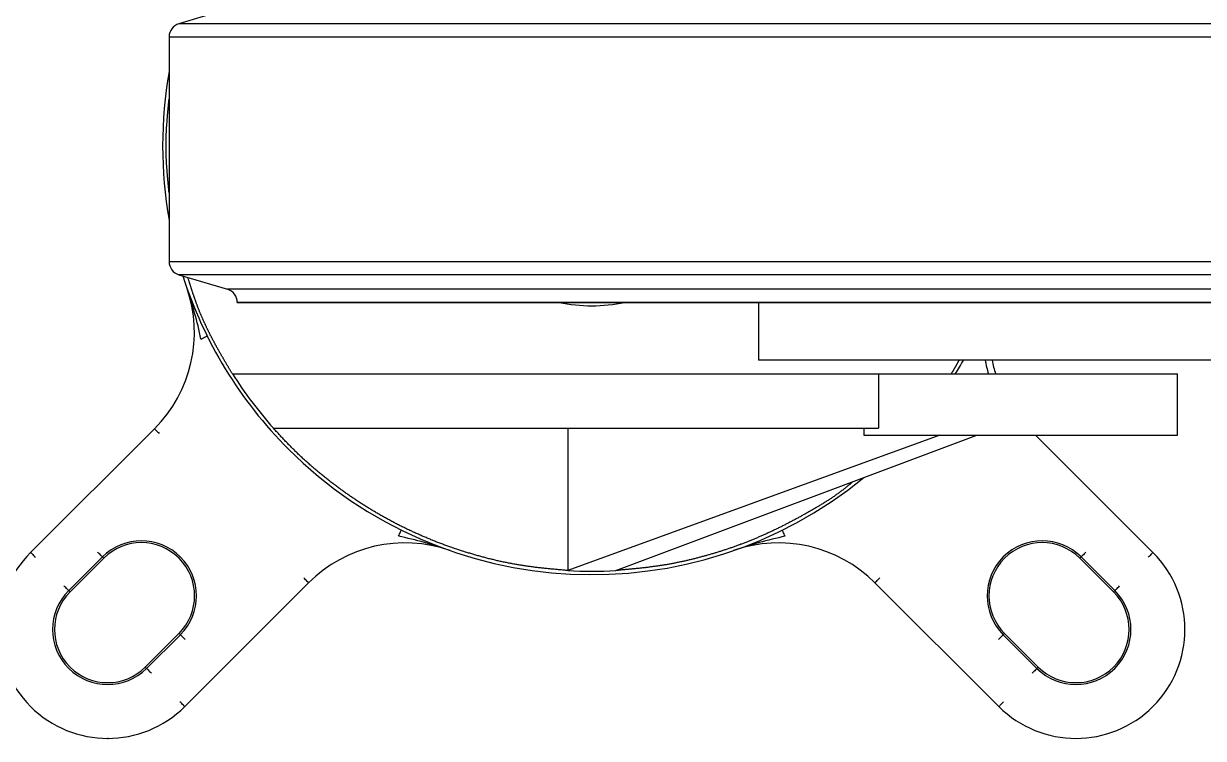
# Model space of a CAD drawing. Extents: x 10 to 761, y 10 to 873.
# Drawn here: x 147.6 to 320.8, y 63.1 to 168.1 of the extents above; entities that cross this region are included whole.
import ezdxf

# ---------------------------------------------------------------- set-up
doc = ezdxf.new("R2010")
doc.units = 0
doc.header["$PDSIZE"] = -1
doc.layers.get('0').update_dxf_attribs({"linetype": 'CONTINUOUS'})

msp = doc.modelspace()

# ---------------------------------------------------------------- linework, layer by layer
at = {"color": 7, "linetype": 'CONTINUOUS'}
for p, q in [((177.54, 170.21), (170.39, 168.07)), ((417.54, 168.07), (170.39, 168.07)), ((168.97, 166.15), (168.97, 133.13)), ((168.97, 166.15), (418.97, 166.15)), ((168.97, 133.13), (418.97, 133.13)), ((170.39, 131.21), (177.54, 129.07)), ((417.54, 131.21), (170.39, 131.21)), ((293.97, 129.07), (177.54, 129.07)), ((410.39, 129.07), (293.97, 129.07)), ((293.97, 127.15), (178.97, 127.15)), ((178.97, 127.15), (408.97, 127.15)), ((255.47, 127.15), (255.47, 118.65)), ((408.97, 127.15), (293.97, 127.15)), ((332.47, 118.65), (255.47, 118.65)), ((178.25, 116.65), (273.12, 116.65)), ((273.12, 116.65), (273.12, 108.65)), ((273.12, 116.65), (316.97, 116.65)), ((316.97, 107.65), (316.97, 116.65)), ((148.64, 90.4), (166.82, 108.58)), ((184.28, 108.65), (273.12, 108.65)), ((227.52, 108.65), (227.52, 87.75)), ((282.1, 107.65), (227.52, 87.75)), ((234.52, 87.75), (287.53, 107.65)), ((270.97, 108.65), (270.97, 107.65)), ((270.97, 107.65), (316.97, 107.65)), ((296.14, 107.65), (313.39, 90.4)), ((159.19, 89.75), (154.24, 84.8)), ((154.43, 84.61), (159.38, 89.56)), ((159.19, 89.75), (159.38, 89.56)), ((302.85, 89.75), (302.65, 89.56)), ((302.65, 89.56), (307.6, 84.61)), ((307.8, 84.8), (302.85, 89.75)), ((189.45, 85.96), (171.27, 67.77)), ((290.77, 67.77), (272.58, 85.96)), ((154.24, 84.8), (154.43, 84.61)), ((307.8, 84.8), (307.6, 84.61)), ((170.42, 78.52), (165.47, 73.57)), ((165.67, 73.37), (170.62, 78.32)), ((170.62, 78.32), (170.42, 78.52)), ((290.71, 77.61), (291.41, 78.32)), ((291.41, 78.32), (291.61, 78.52)), ((291.41, 78.32), (296.36, 73.37)), ((296.56, 73.57), (291.61, 78.52)), ((165.67, 73.37), (165.47, 73.57)), ((296.36, 73.37), (296.56, 73.57))]:
    msp.add_line(p, q, dxfattribs=at)
at = {"color": 7, "linetype": 'CONTINUOUS', "flags": 128}
for points in [[(173.66, 121.76), (173.83, 121.85), (174, 121.93), (174.15, 122.01), (174.29, 122.08), (174.4, 122.13), (174.48, 122.17), (174.54, 122.2), (174.55, 122.21)], [(166.82, 108.58), (166.83, 108.57), (166.87, 108.53), (166.94, 108.46), (167.03, 108.38), (167.13, 108.27), (167.26, 108.15), (167.39, 108.01), (167.53, 107.88)], [(202.63, 92.79), (202.72, 92.97), (202.8, 93.13), (202.88, 93.29), (202.94, 93.42), (203, 93.54), (203.04, 93.62), (203.06, 93.67), (203.07, 93.69)], [(259.4, 92.79), (259.32, 92.97), (259.23, 93.13), (259.16, 93.29), (259.09, 93.42), (259.04, 93.54), (258.99, 93.62), (258.97, 93.67), (258.96, 93.69)], [(148.64, 90.4), (148.65, 90.39), (148.69, 90.35), (148.76, 90.28), (148.85, 90.19), (148.95, 90.09), (149.07, 89.96), (149.21, 89.83), (149.35, 89.69)], [(158.48, 90.46), (158.61, 90.33), (158.74, 90.2), (158.86, 90.08), (158.96, 89.97), (159.05, 89.89), (159.12, 89.82), (159.16, 89.77), (159.19, 89.75)], [(303.55, 90.46), (303.42, 90.33), (303.29, 90.2), (303.17, 90.08), (303.07, 89.97), (302.98, 89.89), (302.91, 89.82), (302.87, 89.77), (302.85, 89.75)], [(313.39, 90.4), (313.38, 90.39), (313.34, 90.35), (313.28, 90.28), (313.19, 90.19), (313.08, 90.09), (312.96, 89.96), (312.83, 89.83), (312.69, 89.69)], [(189.45, 85.96), (189.43, 85.97), (189.39, 86.01), (189.33, 86.07), (189.24, 86.16), (189.13, 86.27), (189.01, 86.39), (188.88, 86.52), (188.74, 86.66)], [(272.58, 85.96), (272.6, 85.97), (272.64, 86.01), (272.7, 86.07), (272.79, 86.16), (272.9, 86.27), (273.02, 86.39), (273.15, 86.52), (273.29, 86.66)], [(154.24, 84.8), (154.21, 84.82), (154.17, 84.87), (154.1, 84.94), (154.01, 85.02), (153.91, 85.13), (153.79, 85.25), (153.66, 85.38), (153.53, 85.51)], [(307.8, 84.8), (307.82, 84.82), (307.86, 84.87), (307.93, 84.94), (308.02, 85.02), (308.12, 85.13), (308.24, 85.25), (308.37, 85.38), (308.5, 85.51)], [(171.32, 77.61), (171.19, 77.75), (171.06, 77.87), (170.95, 77.99), (170.84, 78.1), (170.75, 78.19), (170.68, 78.25), (170.64, 78.3), (170.62, 78.32)], [(165.67, 73.37), (165.69, 73.35), (165.73, 73.3), (165.8, 73.24), (165.89, 73.15), (166, 73.04), (166.11, 72.92), (166.24, 72.8), (166.37, 72.66)], [(296.36, 73.37), (296.34, 73.35), (296.3, 73.3), (296.23, 73.24), (296.14, 73.15), (296.04, 73.04), (295.92, 72.92), (295.79, 72.8), (295.66, 72.66)], [(171.27, 67.77), (171.25, 67.79), (171.21, 67.83), (171.15, 67.89), (171.06, 67.98), (170.95, 68.09), (170.83, 68.21), (170.7, 68.34), (170.56, 68.48)], [(290.77, 67.77), (290.78, 67.79), (290.82, 67.83), (290.89, 67.89), (290.97, 67.98), (291.08, 68.09), (291.2, 68.21), (291.34, 68.34), (291.47, 68.48)]]:
    msp.add_lwpolyline(points, dxfattribs=at)
at = {"color": 7, "linetype": 'CONTINUOUS'}
for points in [[(168.97, 143.26, 0), (168.96, 143.35, 0), (168.95, 143.44, 0), (168.94, 143.52, 0), (168.93, 143.61, 0), (168.93, 143.69, 0), (168.92, 143.78, 0), (168.91, 143.87, 0), (168.9, 143.96, 0), (168.89, 144.04, 0), (168.88, 144.13, 0), (168.88, 144.22, 0), (168.87, 144.3, 0), (168.86, 144.39, 0), (168.85, 144.47, 0), (168.84, 144.56, 0), (168.83, 144.65, 0), (168.82, 144.74, 0), (168.82, 144.82, 0), (168.81, 144.91, 0), (168.8, 145, 0), (168.79, 145.08, 0), (168.78, 145.17, 0), (168.78, 145.25, 0), (168.77, 145.34, 0), (168.76, 145.43, 0), (168.75, 145.51, 0), (168.75, 145.6, 0), (168.74, 145.69, 0), (168.73, 145.78, 0), (168.72, 145.86, 0), (168.72, 145.95, 0), (168.71, 146.03, 0), (168.7, 146.12, 0), (168.7, 146.21, 0), (168.69, 146.29, 0), (168.68, 146.38, 0), (168.68, 146.47, 0), (168.67, 146.55, 0), (168.66, 146.64, 0), (168.66, 146.73, 0), (168.65, 146.81, 0), (168.64, 146.9, 0), (168.64, 146.99, 0), (168.63, 147.07, 0), (168.62, 147.16, 0), (168.62, 147.25, 0), (168.61, 147.33, 0), (168.61, 147.42, 0), (168.6, 147.51, 0), (168.6, 147.59, 0), (168.59, 147.68, 0), (168.59, 147.77, 0), (168.58, 147.85, 0), (168.58, 147.94, 0), (168.57, 148.03, 0), (168.57, 148.11, 0), (168.57, 148.2, 0), (168.56, 148.29, 0), (168.56, 148.37, 0), (168.55, 148.46, 0), (168.55, 148.55, 0), (168.55, 148.63, 0), (168.54, 148.72, 0), (168.54, 148.81, 0), (168.54, 148.89, 0), (168.53, 148.98, 0), (168.53, 149.07, 0), (168.53, 149.15, 0), (168.53, 149.24, 0), (168.53, 149.33, 0), (168.52, 149.41, 0), (168.52, 149.5, 0), (168.52, 149.59, 0), (168.52, 149.67, 0), (168.52, 149.76, 0), (168.52, 149.85, 0), (168.52, 149.93, 0), (168.52, 150.02, 0), (168.52, 150.11, 0), (168.52, 150.19, 0), (168.52, 150.28, 0), (168.52, 150.37, 0), (168.52, 150.45, 0), (168.52, 150.54, 0), (168.52, 150.63, 0), (168.52, 150.71, 0), (168.52, 150.8, 0), (168.52, 150.89, 0), (168.53, 150.97, 0), (168.53, 151.06, 0), (168.53, 151.15, 0), (168.53, 151.23, 0), (168.53, 151.32, 0), (168.54, 151.41, 0), (168.54, 151.49, 0), (168.54, 151.58, 0), (168.55, 151.67, 0), (168.55, 151.75, 0), (168.55, 151.84, 0), (168.56, 151.93, 0), (168.56, 152.01, 0), (168.57, 152.1, 0), (168.57, 152.19, 0), (168.57, 152.27, 0), (168.58, 152.36, 0), (168.58, 152.45, 0), (168.59, 152.53, 0), (168.59, 152.62, 0), (168.6, 152.71, 0), (168.6, 152.79, 0), (168.61, 152.88, 0), (168.61, 152.97, 0), (168.62, 153.05, 0), (168.62, 153.14, 0), (168.63, 153.23, 0), (168.64, 153.31, 0), (168.64, 153.4, 0), (168.65, 153.49, 0), (168.66, 153.57, 0), (168.66, 153.66, 0), (168.67, 153.75, 0), (168.68, 153.83, 0), (168.68, 153.92, 0), (168.69, 154.01, 0), (168.7, 154.09, 0), (168.7, 154.18, 0), (168.71, 154.27, 0), (168.72, 154.35, 0), (168.72, 154.44, 0), (168.73, 154.53, 0), (168.74, 154.61, 0), (168.75, 154.7, 0), (168.75, 154.79, 0), (168.76, 154.87, 0), (168.77, 154.96, 0), (168.78, 155.05, 0), (168.78, 155.13, 0), (168.79, 155.22, 0), (168.8, 155.31, 0), (168.81, 155.39, 0), (168.82, 155.48, 0), (168.82, 155.57, 0), (168.83, 155.65, 0), (168.84, 155.74, 0), (168.85, 155.83, 0), (168.86, 155.91, 0), (168.87, 156, 0), (168.88, 156.09, 0), (168.88, 156.17, 0), (168.89, 156.26, 0), (168.9, 156.35, 0), (168.91, 156.43, 0), (168.92, 156.52, 0), (168.93, 156.61, 0), (168.93, 156.69, 0), (168.94, 156.78, 0), (168.95, 156.87, 0), (168.96, 156.95, 0), (168.97, 157.04, 0)], [(178.25, 116.65, 0), (178.21, 116.72, 0), (178.17, 116.79, 0), (178.13, 116.86, 0), (178.09, 116.93, 0), (178.04, 117, 0), (178, 117.07, 0), (177.96, 117.14, 0), (177.92, 117.21, 0), (177.88, 117.28, 0), (177.83, 117.35, 0), (177.79, 117.42, 0), (177.75, 117.5, 0), (177.71, 117.57, 0), (177.67, 117.64, 0), (177.62, 117.71, 0), (177.58, 117.78, 0), (177.54, 117.85, 0), (177.5, 117.92, 0), (177.46, 117.99, 0), (177.41, 118.06, 0), (177.37, 118.13, 0), (177.33, 118.2, 0), (177.29, 118.27, 0), (177.25, 118.34, 0), (177.21, 118.41, 0), (177.17, 118.48, 0), (177.12, 118.55, 0), (177.08, 118.62, 0), (177.04, 118.69, 0), (177, 118.77, 0), (176.96, 118.84, 0), (176.92, 118.91, 0), (176.88, 118.98, 0), (176.84, 119.05, 0), (176.79, 119.12, 0), (176.75, 119.19, 0), (176.71, 119.26, 0), (176.67, 119.33, 0), (176.63, 119.4, 0), (176.59, 119.47, 0), (176.55, 119.55, 0), (176.51, 119.62, 0), (176.47, 119.69, 0), (176.43, 119.76, 0), (176.39, 119.83, 0), (176.35, 119.9, 0), (176.31, 119.97, 0), (176.27, 120.04, 0), (176.23, 120.11, 0), (176.19, 120.19, 0), (176.15, 120.26, 0), (176.11, 120.33, 0), (176.07, 120.4, 0), (176.03, 120.47, 0), (175.99, 120.54, 0), (175.95, 120.62, 0), (175.91, 120.69, 0), (175.87, 120.76, 0), (175.83, 120.83, 0), (175.79, 120.9, 0), (175.75, 120.97, 0), (175.71, 121.05, 0), (175.67, 121.12, 0), (175.63, 121.19, 0), (175.59, 121.26, 0), (175.56, 121.34, 0), (175.52, 121.41, 0), (175.48, 121.48, 0), (175.44, 121.55, 0), (175.4, 121.62, 0), (175.36, 121.7, 0), (175.32, 121.77, 0), (175.29, 121.84, 0), (175.25, 121.92, 0), (175.21, 121.99, 0), (175.17, 122.06, 0), (175.14, 122.13, 0), (175.1, 122.21, 0), (175.06, 122.28, 0), (175.02, 122.35, 0), (174.99, 122.43, 0), (174.95, 122.5, 0), (174.91, 122.57, 0), (174.88, 122.65, 0), (174.84, 122.72, 0), (174.8, 122.79, 0), (174.77, 122.87, 0), (174.73, 122.94, 0), (174.69, 123.01, 0), (174.66, 123.09, 0), (174.62, 123.16, 0), (174.59, 123.23, 0), (174.55, 123.31, 0), (174.51, 123.38, 0), (174.48, 123.46, 0), (174.44, 123.53, 0), (174.41, 123.61, 0), (174.38, 123.68, 0), (174.34, 123.75, 0), (174.31, 123.83, 0), (174.27, 123.9, 0), (174.24, 123.98, 0), (174.2, 124.05, 0), (174.17, 124.12, 0), (174.13, 124.2, 0), (174.1, 124.27, 0), (174.07, 124.35, 0), (174.03, 124.42, 0), (174, 124.5, 0), (173.97, 124.57, 0), (173.93, 124.65, 0), (173.9, 124.72, 0), (173.87, 124.8, 0), (173.83, 124.87, 0), (173.8, 124.95, 0), (173.77, 125.02, 0), (173.74, 125.1, 0), (173.71, 125.17, 0), (173.67, 125.25, 0), (173.64, 125.33, 0), (173.61, 125.4, 0), (173.58, 125.48, 0), (173.55, 125.55, 0), (173.51, 125.63, 0), (173.48, 125.7, 0), (173.45, 125.78, 0), (173.42, 125.86, 0), (173.39, 125.93, 0), (173.36, 126.01, 0), (173.33, 126.08, 0), (173.3, 126.16, 0), (173.27, 126.24, 0), (173.24, 126.31, 0), (173.21, 126.39, 0), (173.18, 126.47, 0), (173.16, 126.54, 0), (173.13, 126.62, 0), (173.1, 126.7, 0), (173.07, 126.77, 0), (173.04, 126.85, 0), (173.01, 126.93, 0), (172.98, 127, 0), (172.96, 127.08, 0), (172.93, 127.16, 0), (172.9, 127.23, 0), (172.87, 127.31, 0), (172.84, 127.39, 0), (172.82, 127.47, 0), (172.79, 127.54, 0), (172.76, 127.62, 0), (172.74, 127.7, 0), (172.71, 127.77, 0), (172.68, 127.85, 0), (172.66, 127.93, 0), (172.63, 128.01, 0), (172.6, 128.08, 0), (172.58, 128.16, 0), (172.55, 128.24, 0), (172.52, 128.32, 0), (172.5, 128.4, 0), (172.47, 128.47, 0), (172.44, 128.55, 0), (172.42, 128.63, 0), (172.39, 128.71, 0), (172.37, 128.78, 0), (172.34, 128.86, 0), (172.32, 128.94, 0), (172.29, 129.02, 0), (172.27, 129.09, 0), (172.24, 129.17, 0), (172.22, 129.25, 0), (172.19, 129.33, 0), (172.16, 129.41, 0), (172.14, 129.49, 0), (172.12, 129.56, 0), (172.09, 129.64, 0), (172.06, 129.72, 0), (172.04, 129.8, 0), (172.02, 129.88, 0), (171.99, 129.95, 0), (171.97, 130.03, 0), (171.94, 130.11, 0), (171.92, 130.19, 0), (171.89, 130.27, 0), (171.87, 130.34, 0), (171.84, 130.42, 0), (171.82, 130.5, 0), (171.79, 130.58, 0), (171.77, 130.66, 0), (171.74, 130.74, 0), (171.72, 130.81, 0)], [(284.93, 118.65, 0), (284.91, 118.62, 0), (284.89, 118.59, 0), (284.88, 118.56, 0), (284.86, 118.52, 0), (284.84, 118.49, 0), (284.82, 118.46, 0), (284.8, 118.43, 0), (284.79, 118.4, 0), (284.77, 118.36, 0), (284.75, 118.33, 0), (284.73, 118.3, 0), (284.71, 118.27, 0), (284.69, 118.24, 0), (284.68, 118.21, 0), (284.66, 118.17, 0), (284.64, 118.14, 0), (284.62, 118.11, 0), (284.6, 118.08, 0), (284.58, 118.05, 0), (284.57, 118.02, 0), (284.55, 117.98, 0), (284.53, 117.95, 0), (284.51, 117.92, 0), (284.49, 117.89, 0), (284.48, 117.86, 0), (284.46, 117.83, 0), (284.44, 117.79, 0), (284.42, 117.76, 0), (284.4, 117.73, 0), (284.38, 117.7, 0), (284.37, 117.67, 0), (284.35, 117.64, 0), (284.33, 117.6, 0), (284.31, 117.57, 0), (284.29, 117.54, 0), (284.27, 117.51, 0), (284.25, 117.48, 0), (284.24, 117.44, 0), (284.22, 117.41, 0), (284.2, 117.38, 0), (284.18, 117.35, 0), (284.16, 117.32, 0), (284.15, 117.29, 0), (284.13, 117.25, 0), (284.11, 117.22, 0), (284.09, 117.19, 0), (284.07, 117.16, 0), (284.05, 117.13, 0), (284.04, 117.09, 0), (284.02, 117.06, 0), (284, 117.03, 0), (283.98, 117, 0), (283.96, 116.97, 0), (283.94, 116.94, 0), (283.93, 116.91, 0), (283.91, 116.87, 0), (283.89, 116.84, 0), (283.87, 116.81, 0), (283.85, 116.78, 0), (283.83, 116.75, 0), (283.82, 116.71, 0), (283.8, 116.68, 0), (283.78, 116.65, 0)], [(227.52, 87.75, 0), (227.36, 87.76, 0), (227.21, 87.78, 0), (227.05, 87.79, 0), (226.9, 87.8, 0), (226.75, 87.82, 0), (226.59, 87.83, 0), (226.44, 87.84, 0), (226.28, 87.86, 0), (226.13, 87.87, 0), (225.98, 87.89, 0), (225.82, 87.9, 0), (225.67, 87.92, 0), (225.51, 87.93, 0), (225.36, 87.94, 0), (225.21, 87.96, 0), (225.05, 87.97, 0), (224.9, 87.99, 0), (224.75, 88, 0), (224.59, 88.02, 0), (224.44, 88.04, 0), (224.28, 88.05, 0), (224.13, 88.07, 0), (223.98, 88.08, 0), (223.82, 88.1, 0), (223.67, 88.12, 0), (223.52, 88.13, 0), (223.36, 88.15, 0), (223.21, 88.17, 0), (223.06, 88.19, 0), (222.9, 88.21, 0), (222.75, 88.22, 0), (222.6, 88.24, 0), (222.44, 88.26, 0), (222.29, 88.28, 0), (222.14, 88.3, 0), (221.99, 88.32, 0), (221.83, 88.34, 0), (221.68, 88.36, 0), (221.53, 88.39, 0), (221.37, 88.41, 0), (221.22, 88.43, 0), (221.07, 88.45, 0), (220.92, 88.48, 0), (220.76, 88.5, 0), (220.61, 88.52, 0), (220.46, 88.55, 0), (220.31, 88.57, 0), (220.15, 88.6, 0), (220, 88.62, 0), (219.85, 88.65, 0), (219.7, 88.68, 0), (219.55, 88.71, 0), (219.39, 88.73, 0), (219.24, 88.76, 0), (219.09, 88.79, 0), (218.94, 88.82, 0), (218.79, 88.85, 0), (218.63, 88.88, 0), (218.48, 88.91, 0), (218.33, 88.94, 0), (218.18, 88.97, 0), (218.03, 89, 0), (217.88, 89.04, 0), (217.73, 89.07, 0), (217.58, 89.1, 0), (217.43, 89.14, 0), (217.28, 89.17, 0), (217.12, 89.2, 0), (216.97, 89.24, 0), (216.82, 89.27, 0), (216.67, 89.31, 0), (216.52, 89.35, 0), (216.37, 89.38, 0), (216.22, 89.42, 0), (216.07, 89.46, 0), (215.92, 89.49, 0), (215.77, 89.53, 0), (215.62, 89.57, 0), (215.47, 89.61, 0), (215.32, 89.65, 0), (215.18, 89.69, 0), (215.03, 89.73, 0), (214.88, 89.77, 0), (214.73, 89.81, 0), (214.58, 89.85, 0), (214.43, 89.89, 0), (214.28, 89.93, 0), (214.13, 89.97, 0), (213.98, 90.02, 0), (213.83, 90.06, 0), (213.69, 90.1, 0), (213.54, 90.15, 0), (213.39, 90.19, 0), (213.24, 90.23, 0), (213.09, 90.28, 0), (212.94, 90.32, 0), (212.8, 90.37, 0), (212.65, 90.41, 0), (212.5, 90.46, 0), (212.35, 90.5, 0), (212.21, 90.55, 0), (212.06, 90.6, 0), (211.91, 90.64, 0), (211.76, 90.69, 0), (211.62, 90.74, 0), (211.47, 90.79, 0), (211.32, 90.84, 0), (211.18, 90.89, 0), (211.03, 90.93, 0), (210.88, 90.98, 0), (210.74, 91.03, 0), (210.59, 91.08, 0), (210.45, 91.14, 0), (210.3, 91.19, 0), (210.16, 91.24, 0), (210.01, 91.29, 0), (209.87, 91.34, 0), (209.72, 91.39, 0), (209.57, 91.45, 0), (209.43, 91.5, 0), (209.28, 91.55, 0), (209.14, 91.61, 0), (209, 91.66, 0), (208.85, 91.72, 0), (208.71, 91.77, 0), (208.56, 91.83, 0), (208.42, 91.88, 0), (208.27, 91.94, 0), (208.13, 91.99, 0), (207.99, 92.05, 0), (207.84, 92.11, 0), (207.7, 92.16, 0), (207.56, 92.22, 0), (207.41, 92.28, 0), (207.27, 92.34, 0), (207.13, 92.4, 0), (206.98, 92.46, 0), (206.84, 92.52, 0), (206.7, 92.58, 0), (206.56, 92.64, 0), (206.41, 92.7, 0), (206.27, 92.76, 0), (206.13, 92.82, 0), (205.99, 92.88, 0), (205.85, 92.94, 0), (205.71, 93, 0), (205.56, 93.07, 0), (205.42, 93.13, 0), (205.28, 93.19, 0), (205.14, 93.26, 0), (205, 93.32, 0), (204.86, 93.39, 0), (204.72, 93.45, 0), (204.58, 93.52, 0), (204.44, 93.58, 0), (204.3, 93.65, 0), (204.16, 93.71, 0), (204.02, 93.78, 0), (203.88, 93.85, 0), (203.74, 93.91, 0), (203.6, 93.98, 0), (203.47, 94.05, 0), (203.33, 94.12, 0), (203.19, 94.19, 0), (203.05, 94.26, 0), (202.91, 94.32, 0), (202.77, 94.39, 0), (202.64, 94.46, 0), (202.5, 94.53, 0), (202.36, 94.61, 0), (202.22, 94.68, 0), (202.09, 94.75, 0), (201.95, 94.82, 0), (201.81, 94.89, 0), (201.68, 94.96, 0), (201.54, 95.04, 0), (201.4, 95.11, 0), (201.27, 95.18, 0), (201.13, 95.26, 0), (201, 95.33, 0), (200.86, 95.41, 0), (200.73, 95.48, 0), (200.59, 95.56, 0), (200.46, 95.63, 0), (200.32, 95.71, 0), (200.19, 95.78, 0), (200.05, 95.86, 0), (199.92, 95.94, 0), (199.78, 96.01, 0), (199.65, 96.09, 0), (199.52, 96.17, 0), (199.38, 96.25, 0), (199.25, 96.33, 0), (199.12, 96.4, 0), (198.99, 96.48, 0), (198.85, 96.56, 0), (198.72, 96.64, 0), (198.59, 96.72, 0), (198.46, 96.8, 0), (198.32, 96.88, 0), (198.19, 96.96, 0), (198.06, 97.05, 0), (197.93, 97.13, 0), (197.8, 97.21, 0), (197.67, 97.29, 0), (197.54, 97.37, 0), (197.41, 97.46, 0), (197.28, 97.54, 0), (197.15, 97.62, 0), (197.02, 97.71, 0), (196.89, 97.79, 0), (196.76, 97.88, 0), (196.63, 97.96, 0), (196.5, 98.05, 0), (196.37, 98.13, 0), (196.25, 98.22, 0), (196.12, 98.31, 0), (195.99, 98.39, 0), (195.86, 98.48, 0), (195.73, 98.57, 0), (195.61, 98.65, 0), (195.48, 98.74, 0), (195.35, 98.83, 0), (195.22, 98.92, 0), (195.1, 99.01, 0), (194.97, 99.09, 0), (194.84, 99.18, 0), (194.72, 99.27, 0), (194.59, 99.36, 0), (194.47, 99.45, 0), (194.34, 99.54, 0), (194.22, 99.63, 0), (194.09, 99.73, 0), (193.97, 99.82, 0), (193.84, 99.91, 0), (193.72, 100, 0), (193.6, 100.09, 0), (193.47, 100.19, 0), (193.35, 100.28, 0), (193.22, 100.37, 0), (193.1, 100.47, 0), (192.98, 100.56, 0), (192.86, 100.65, 0), (192.73, 100.75, 0), (192.61, 100.84, 0), (192.49, 100.94, 0), (192.37, 101.03, 0), (192.25, 101.13, 0), (192.12, 101.22, 0), (192, 101.32, 0), (191.88, 101.42, 0), (191.76, 101.51, 0), (191.64, 101.61, 0), (191.52, 101.71, 0), (191.4, 101.8, 0), (191.28, 101.9, 0), (191.16, 102, 0), (191.04, 102.1, 0), (190.92, 102.2, 0), (190.81, 102.3, 0), (190.69, 102.39, 0), (190.57, 102.5, 0), (190.45, 102.59, 0), (190.33, 102.69, 0), (190.22, 102.8, 0), (190.1, 102.9, 0), (189.98, 103, 0), (189.87, 103.1, 0), (189.75, 103.2, 0), (189.63, 103.3, 0), (189.52, 103.41, 0), (189.4, 103.51, 0), (189.29, 103.61, 0), (189.17, 103.71, 0), (189.06, 103.82, 0), (188.94, 103.92, 0), (188.83, 104.03, 0), (188.71, 104.13, 0), (188.6, 104.23, 0), (188.49, 104.34, 0), (188.37, 104.45, 0), (188.26, 104.55, 0), (188.15, 104.66, 0), (188.04, 104.76, 0), (187.93, 104.87, 0), (187.81, 104.98, 0), (187.7, 105.08, 0), (187.59, 105.19, 0), (187.48, 105.3, 0), (187.37, 105.41, 0), (187.26, 105.52, 0), (187.15, 105.63, 0), (187.04, 105.73, 0), (186.93, 105.84, 0), (186.82, 105.95, 0), (186.72, 106.06, 0), (186.61, 106.17, 0), (186.5, 106.28, 0), (186.39, 106.4, 0), (186.29, 106.51, 0), (186.18, 106.62, 0), (186.07, 106.73, 0), (185.97, 106.84, 0), (185.86, 106.95, 0), (185.75, 107.07, 0), (185.65, 107.18, 0), (185.54, 107.29, 0), (185.44, 107.4, 0), (185.33, 107.52, 0), (185.23, 107.63, 0), (185.12, 107.74, 0), (185.02, 107.86, 0), (184.91, 107.97, 0), (184.81, 108.08, 0), (184.7, 108.2, 0), (184.6, 108.31, 0), (184.49, 108.42, 0), (184.39, 108.54, 0), (184.28, 108.65, 0)], [(269.37, 100.83, 0), (269.27, 100.74, 0), (269.17, 100.66, 0), (269.07, 100.57, 0), (268.97, 100.48, 0), (268.87, 100.4, 0), (268.77, 100.31, 0), (268.67, 100.23, 0), (268.57, 100.15, 0), (268.46, 100.06, 0), (268.36, 99.98, 0), (268.26, 99.9, 0), (268.16, 99.82, 0), (268.05, 99.73, 0), (267.95, 99.65, 0), (267.85, 99.57, 0), (267.74, 99.49, 0), (267.64, 99.41, 0), (267.53, 99.34, 0), (267.43, 99.26, 0), (267.32, 99.18, 0), (267.21, 99.1, 0), (267.11, 99.02, 0), (267, 98.95, 0), (266.89, 98.87, 0), (266.78, 98.8, 0), (266.68, 98.72, 0), (266.57, 98.65, 0), (266.46, 98.57, 0), (266.35, 98.5, 0), (266.24, 98.42, 0), (266.13, 98.35, 0), (266.02, 98.28, 0), (265.91, 98.2, 0), (265.8, 98.13, 0), (265.69, 98.06, 0), (265.58, 97.99, 0), (265.47, 97.92, 0), (265.36, 97.85, 0), (265.25, 97.78, 0), (265.13, 97.71, 0), (265.02, 97.64, 0), (264.91, 97.57, 0), (264.8, 97.5, 0), (264.68, 97.43, 0), (264.57, 97.36, 0), (264.46, 97.29, 0), (264.35, 97.22, 0), (264.23, 97.15, 0), (264.12, 97.09, 0), (264, 97.02, 0), (263.89, 96.95, 0), (263.78, 96.88, 0), (263.66, 96.82, 0), (263.55, 96.75, 0), (263.43, 96.69, 0), (263.32, 96.62, 0), (263.2, 96.55, 0), (263.09, 96.49, 0), (262.98, 96.42, 0), (262.86, 96.36, 0), (262.75, 96.29, 0), (262.63, 96.23, 0), (262.51, 96.16, 0), (262.4, 96.1, 0), (262.28, 96.03, 0), (262.17, 95.97, 0), (262.05, 95.91, 0), (261.94, 95.84, 0), (261.82, 95.78, 0), (261.71, 95.71, 0), (261.59, 95.65, 0), (261.47, 95.59, 0), (261.36, 95.52, 0), (261.24, 95.46, 0), (261.13, 95.4, 0), (261.01, 95.34, 0), (260.89, 95.27, 0), (260.78, 95.21, 0), (260.66, 95.15, 0), (260.55, 95.09, 0), (260.43, 95.03, 0), (260.31, 94.96, 0), (260.19, 94.9, 0), (260.08, 94.84, 0), (259.96, 94.78, 0), (259.84, 94.72, 0), (259.73, 94.66, 0), (259.61, 94.6, 0), (259.49, 94.54, 0), (259.38, 94.48, 0), (259.26, 94.42, 0), (259.14, 94.36, 0), (259.02, 94.3, 0), (258.9, 94.24, 0), (258.79, 94.18, 0), (258.67, 94.12, 0), (258.55, 94.06, 0), (258.43, 94.01, 0), (258.32, 93.95, 0), (258.2, 93.89, 0), (258.08, 93.83, 0), (257.96, 93.77, 0), (257.84, 93.72, 0), (257.72, 93.66, 0), (257.61, 93.6, 0), (257.49, 93.55, 0), (257.37, 93.49, 0), (257.25, 93.44, 0), (257.13, 93.38, 0), (257.01, 93.32, 0), (256.89, 93.27, 0), (256.77, 93.21, 0), (256.65, 93.16, 0), (256.53, 93.1, 0), (256.41, 93.05, 0), (256.29, 93, 0), (256.17, 92.94, 0), (256.05, 92.89, 0), (255.93, 92.84, 0), (255.81, 92.78, 0), (255.69, 92.73, 0), (255.57, 92.68, 0), (255.45, 92.63, 0), (255.33, 92.57, 0), (255.21, 92.52, 0), (255.09, 92.47, 0), (254.97, 92.42, 0), (254.84, 92.37, 0), (254.72, 92.32, 0), (254.6, 92.27, 0), (254.48, 92.22, 0), (254.36, 92.17, 0), (254.23, 92.12, 0), (254.11, 92.07, 0), (253.99, 92.02, 0), (253.87, 91.98, 0), (253.75, 91.93, 0), (253.62, 91.88, 0), (253.5, 91.83, 0), (253.38, 91.78, 0), (253.25, 91.74, 0), (253.13, 91.69, 0), (253.01, 91.64, 0), (252.88, 91.6, 0), (252.76, 91.55, 0), (252.64, 91.51, 0), (252.51, 91.46, 0), (252.39, 91.42, 0), (252.27, 91.37, 0), (252.14, 91.33, 0), (252.02, 91.28, 0), (251.89, 91.24, 0), (251.77, 91.19, 0), (251.65, 91.15, 0), (251.52, 91.11, 0), (251.4, 91.07, 0), (251.27, 91.02, 0), (251.15, 90.98, 0), (251.02, 90.94, 0), (250.9, 90.9, 0), (250.77, 90.85, 0), (250.65, 90.81, 0), (250.52, 90.77, 0), (250.4, 90.73, 0), (250.27, 90.69, 0), (250.15, 90.65, 0), (250.02, 90.61, 0), (249.89, 90.57, 0), (249.77, 90.53, 0), (249.64, 90.49, 0), (249.52, 90.45, 0), (249.39, 90.41, 0), (249.26, 90.37, 0), (249.14, 90.34, 0), (249.01, 90.3, 0), (248.89, 90.26, 0), (248.76, 90.22, 0), (248.63, 90.19, 0), (248.51, 90.15, 0), (248.38, 90.11, 0), (248.25, 90.07, 0), (248.13, 90.04, 0), (248, 90, 0), (247.87, 89.97, 0), (247.75, 89.93, 0), (247.62, 89.89, 0), (247.49, 89.86, 0), (247.37, 89.82, 0), (247.24, 89.79, 0), (247.11, 89.76, 0), (246.98, 89.72, 0), (246.86, 89.69, 0), (246.73, 89.65, 0), (246.6, 89.62, 0), (246.47, 89.59, 0), (246.35, 89.55, 0), (246.22, 89.52, 0), (246.09, 89.49, 0), (245.96, 89.46, 0), (245.84, 89.43, 0), (245.71, 89.39, 0), (245.58, 89.36, 0), (245.45, 89.33, 0), (245.32, 89.3, 0), (245.19, 89.27, 0), (245.07, 89.24, 0), (244.94, 89.21, 0), (244.81, 89.18, 0), (244.68, 89.15, 0), (244.55, 89.12, 0), (244.42, 89.1, 0), (244.29, 89.07, 0), (244.17, 89.04, 0), (244.04, 89.01, 0), (243.91, 88.99, 0), (243.78, 88.96, 0), (243.65, 88.93, 0), (243.52, 88.91, 0), (243.39, 88.88, 0), (243.26, 88.85, 0), (243.13, 88.83, 0), (243, 88.8, 0), (242.88, 88.78, 0), (242.75, 88.75, 0), (242.62, 88.73, 0), (242.49, 88.71, 0), (242.36, 88.68, 0), (242.23, 88.66, 0), (242.1, 88.64, 0), (241.97, 88.61, 0), (241.84, 88.59, 0), (241.71, 88.57, 0), (241.58, 88.55, 0), (241.45, 88.53, 0), (241.32, 88.51, 0), (241.19, 88.49, 0), (241.06, 88.47, 0), (240.93, 88.45, 0), (240.8, 88.43, 0), (240.67, 88.41, 0), (240.54, 88.39, 0), (240.41, 88.37, 0), (240.28, 88.35, 0), (240.15, 88.34, 0), (240.02, 88.32, 0), (239.89, 88.3, 0), (239.76, 88.28, 0), (239.63, 88.27, 0), (239.5, 88.25, 0), (239.37, 88.23, 0), (239.24, 88.22, 0), (239.1, 88.2, 0), (238.97, 88.19, 0), (238.84, 88.17, 0), (238.71, 88.16, 0), (238.58, 88.14, 0), (238.45, 88.13, 0), (238.32, 88.11, 0), (238.19, 88.1, 0), (238.06, 88.08, 0), (237.93, 88.07, 0), (237.8, 88.06, 0), (237.66, 88.04, 0), (237.53, 88.03, 0), (237.4, 88.02, 0), (237.27, 88, 0), (237.14, 87.99, 0), (237.01, 87.98, 0), (236.88, 87.96, 0), (236.75, 87.95, 0), (236.62, 87.94, 0), (236.49, 87.93, 0), (236.35, 87.91, 0), (236.22, 87.9, 0), (236.09, 87.89, 0), (235.96, 87.88, 0), (235.83, 87.87, 0), (235.7, 87.85, 0), (235.57, 87.84, 0), (235.44, 87.83, 0), (235.3, 87.82, 0), (235.17, 87.81, 0), (235.04, 87.8, 0), (234.91, 87.78, 0), (234.78, 87.77, 0), (234.65, 87.76, 0), (234.52, 87.75, 0)]]:
    msp.add_polyline3d(points, dxfattribs=at)
for centre, radius, start, end in [((170.97, 166.15), 2, 106.6992, 180), ((231.02, 150.15), 63, 170.0293, 189.9707), ((170.97, 133.13), 2, 180, 253.3008), ((231.02, 150.15), 63, 197.6653, 225), ((152.68, 122.72), 20, 315, 19.2952), ((112.64, 108.9), 62.35, 11.9022, 19.1262), ((176.97, 127.15), 2, 0, 73.3008), ((231.02, 150.15), 23.5, 258.1597, 281.8403), ((231.02, 150.15), 63, 327.8765, 330), ((309.35, 122.72), 21, 191.186, 196.8121), ((309.35, 122.72), 20, 191.7531, 197.6797), ((231.02, 150.15), 62.5, 212.4116, 221.6055), ((231.02, 150.15), 63, 225, 309.3407), ((164.9, 84.04), 8.08, 315, 135), ((164.9, 84.04), 7.81, 315, 135), ((203.59, 71.81), 20, 70.7048, 135), ((189.76, 31.74), 62.4, 70.8763, 78.0953), ((272.28, 31.73), 62.4, 101.9051, 109.1233), ((258.44, 71.81), 20, 45, 109.2952), ((297.13, 84.04), 8.08, 45, 225), ((297.13, 84.04), 7.81, 45, 225), ((159.95, 79.09), 16, 135, 315), ((302.08, 79.09), 16, 225, 45), ((231.02, 150.15), 62.5, 266.7898, 273.2102), ((159.95, 79.09), 8.08, 135, 315), ((159.95, 79.09), 7.81, 135, 315), ((302.08, 79.09), 8.08, 225, 45), ((302.08, 79.09), 7.81, 225, 45)]:
    msp.add_arc(centre, radius, start, end, dxfattribs=at)
msp.add_point((159.95, 63.09), dxfattribs=at)

doc.saveas('drawing.dxf')
